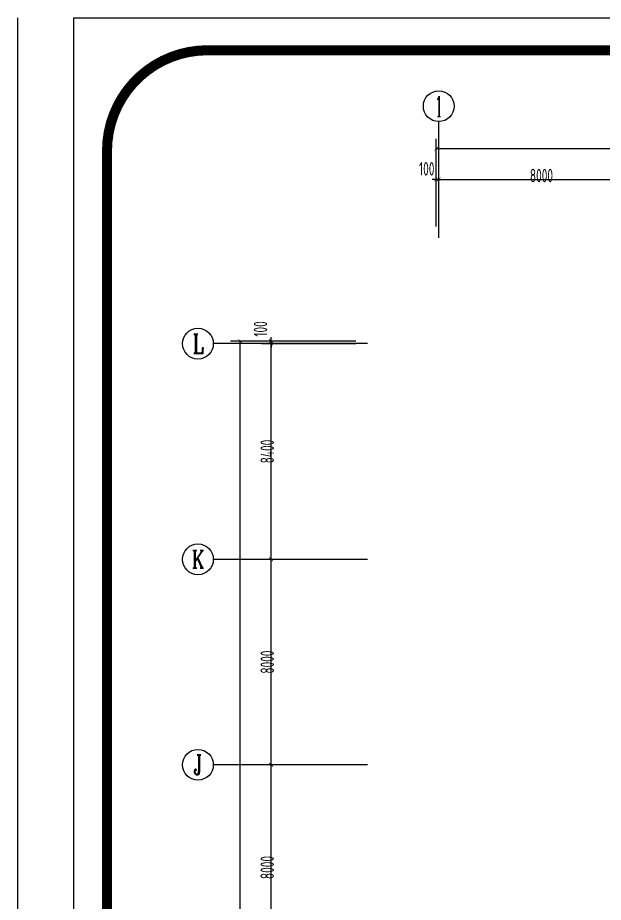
# Model space of a CAD drawing. Header units: inches. Extents: x -584 to 1446124, y -108140 to 99637.
# Drawn here: x 874424 to 897232, y -48732 to -14283 of the extents above; entities that cross this region are included whole.
import ezdxf
from ezdxf.enums import TextEntityAlignment as Align

# ---------------------------------------------------------------- set-up
doc = ezdxf.new("R2010")
doc.units = ezdxf.units.IN
doc.header["$MEASUREMENT"] = 0
for name, color, linetype in [('AXIS', 3, 'Continuous'), ('AXIS_TEXT', 7, 'Continuous'), ('外框', 7, 'Continuous')]:
    doc.layers.add(name, color=color, linetype=linetype)
doc.styles.add('_TCH_AXIS', font='COMPLEX', dxfattribs={"bigfont": 'GBCBIG'})
doc.styles.add('_TCH_DIM_T3', font='TSSDENG', dxfattribs={"width": 0.64, "bigfont": 'TSSDCHN'})
doc.styles.add('COMPLEX', font='stylu.ttf')
doc.dimstyles.new('_TCH_ARCH&&150', dxfattribs={"dimtxt": 525, "dimasz": 150, "dimexe": 375, "dimexo": 450, "dimgap": 150, "dimtad": 1, "dimdec": 0, "dimzin": 0, "dimdsep": 46, "dimtxsty": '_TCH_DIM_T3', "dimblk": 'ARCHTICK', "dimcen": 0.09, "dimclrt": 7, "dimazin": 2, "dimtfac": 1, "dimtdec": 0, "dimtix": 1, "dimtmove": 2, "dimatfit": 3, "dimfxl": 0, "dimtolj": 1, "dimtzin": 0, "dimarcsym": 0})

# ---------------------------------------------------------------- blocks, each defined once
blk = doc.blocks.new('_ArchTick')
at = {"color": 0, "linetype": 'ByBlock', "const_width": 0.15}
blk.add_lwpolyline([(-0.5, -0.5), (0.5, 0.5)], dxfattribs=at)
blk = doc.blocks.new('*D140')
at = {"layer": 'AXIS', "color": 0, "lineweight": -2, "transparency": 16777216}
for p, q in [((887593, -43377), (883918, -43377)), ((884293, -51377), (884293, -43377)), ((887593, -51377), (883918, -51377))]:
    blk.add_line(p, q, dxfattribs=at)
at = {"layer": 'Defpoints', "color": 0, "transparency": 16777216}
for p in [(884293, -43377), (888043, -43377), (888043, -51377)]:
    blk.add_point(p, dxfattribs=at)
at = {"layer": 'AXIS', "color": 0, "lineweight": -2, "transparency": 16777216, "xscale": 150, "yscale": 150, "zscale": 150}
for p, rotation in [((884293, -43377), 90), ((884293, -51377), 270)]:
    blk.add_blockref('_ArchTick', p, dxfattribs=dict(at, rotation=rotation))
at = {"layer": 'AXIS', "color": 7, "transparency": 16777216, "insert": (884143, -47377), "char_height": 525, "attachment_point": 5, "rotation": 90, "style": '_TCH_DIM_T3'}
blk.add_mtext('\\A1;8000', dxfattribs=at)
blk = doc.blocks.new('*D141')
at = {"layer": 'AXIS', "color": 0, "lineweight": -2, "transparency": 16777216}
for p, q in [((887593, -35377), (883918, -35377)), ((884293, -43377), (884293, -35377)), ((887593, -43377), (883918, -43377))]:
    blk.add_line(p, q, dxfattribs=at)
at = {"layer": 'Defpoints', "color": 0, "transparency": 16777216}
for p in [(884293, -35377), (888043, -35377), (888043, -43377)]:
    blk.add_point(p, dxfattribs=at)
at = {"layer": 'AXIS', "color": 0, "lineweight": -2, "transparency": 16777216, "xscale": 150, "yscale": 150, "zscale": 150}
for p, rotation in [((884293, -35377), 90), ((884293, -43377), 270)]:
    blk.add_blockref('_ArchTick', p, dxfattribs=dict(at, rotation=rotation))
at = {"layer": 'AXIS', "color": 7, "transparency": 16777216, "insert": (884143, -39377), "char_height": 525, "attachment_point": 5, "rotation": 90, "style": '_TCH_DIM_T3'}
blk.add_mtext('\\A1;8000', dxfattribs=at)
blk = doc.blocks.new('*D142')
at = {"layer": 'AXIS', "color": 0, "lineweight": -2, "transparency": 16777216}
for p, q in [((887593, -26977), (883918, -26977)), ((884293, -35377), (884293, -26977)), ((887593, -35377), (883918, -35377))]:
    blk.add_line(p, q, dxfattribs=at)
at = {"layer": 'Defpoints', "color": 0, "transparency": 16777216}
for p in [(884293, -26977), (888043, -26977), (888043, -35377)]:
    blk.add_point(p, dxfattribs=at)
at = {"layer": 'AXIS', "color": 0, "lineweight": -2, "transparency": 16777216, "xscale": 150, "yscale": 150, "zscale": 150}
for p, rotation in [((884293, -26977), 90), ((884293, -35377), 270)]:
    blk.add_blockref('_ArchTick', p, dxfattribs=dict(at, rotation=rotation))
at = {"layer": 'AXIS', "color": 7, "transparency": 16777216, "insert": (884143, -31177), "char_height": 525, "attachment_point": 5, "rotation": 90, "style": '_TCH_DIM_T3'}
blk.add_mtext('\\A1;8400', dxfattribs=at)
blk = doc.blocks.new('*D143')
at = {"layer": 'AXIS', "color": 0, "lineweight": -2, "transparency": 16777216}
for p, q in [((884293, -26877), (884293, -26727)), ((887593, -26877), (883918, -26877)), ((887593, -26977), (883918, -26977)), ((884293, -26977), (884293, -26877)), ((884293, -26977), (884293, -27127))]:
    blk.add_line(p, q, dxfattribs=at)
at = {"layer": 'Defpoints', "color": 0, "transparency": 16777216}
for p in [(884293, -26877), (888043, -26877), (888043, -26977)]:
    blk.add_point(p, dxfattribs=at)
at = {"layer": 'AXIS', "color": 0, "lineweight": -2, "transparency": 16777216, "xscale": 150, "yscale": 150, "zscale": 150}
for p, rotation in [((884293, -26877), 270), ((884293, -26977), 90)]:
    blk.add_blockref('_ArchTick', p, dxfattribs=dict(at, rotation=rotation))
at = {"layer": 'AXIS', "color": 7, "transparency": 16777216, "insert": (883881, -26404), "char_height": 525, "attachment_point": 5, "rotation": 90, "style": '_TCH_DIM_T3'}
blk.add_mtext('\\A1;100', dxfattribs=at)
blk = doc.blocks.new('*D144')
at = {"layer": 'AXIS', "color": 0, "lineweight": -2, "transparency": 16777216}
for p, q in [((887593, -26877), (882718, -26877)), ((883093, -100877), (883093, -26877)), ((887593, -100877), (882718, -100877))]:
    blk.add_line(p, q, dxfattribs=at)
at = {"layer": 'Defpoints', "color": 0, "transparency": 16777216}
for p in [(883093, -26877), (888043, -26877), (888043, -100877)]:
    blk.add_point(p, dxfattribs=at)
at = {"layer": 'AXIS', "color": 0, "lineweight": -2, "transparency": 16777216, "xscale": 150, "yscale": 150, "zscale": 150}
for p, rotation in [((883093, -26877), 90), ((883093, -100877), 270)]:
    blk.add_blockref('_ArchTick', p, dxfattribs=dict(at, rotation=rotation))
at = {"layer": 'AXIS', "color": 7, "transparency": 16777216, "insert": (882943, -63877), "char_height": 525, "attachment_point": 5, "rotation": 90, "style": '_TCH_DIM_T3'}
blk.add_mtext('\\A1;74000', dxfattribs=at)
blk = doc.blocks.new('*D145')
at = {"layer": 'AXIS', "color": 0, "lineweight": -2, "transparency": 16777216}
for p, q in [((890723, -22408), (890723, -20205)), ((890823, -22408), (890823, -20205)), ((890723, -20580), (890573, -20580)), ((890723, -20580), (890823, -20580)), ((890823, -20580), (890973, -20580))]:
    blk.add_line(p, q, dxfattribs=at)
at = {"layer": 'Defpoints', "color": 0, "transparency": 16777216}
for p in [(890823, -20580), (890723, -22858), (890823, -22858)]:
    blk.add_point(p, dxfattribs=at)
at = {"layer": 'AXIS', "color": 0, "lineweight": -2, "transparency": 16777216, "xscale": 150, "yscale": 150, "zscale": 150}
blk.add_blockref('_ArchTick', (890723, -20580), dxfattribs=at)
at = {"layer": 'AXIS', "color": 0, "lineweight": -2, "transparency": 16777216, "xscale": 150, "yscale": 150, "zscale": 150, "rotation": 180}
blk.add_blockref('_ArchTick', (890823, -20580), dxfattribs=at)
at = {"layer": 'AXIS', "color": 7, "transparency": 16777216, "insert": (890355, -20168), "char_height": 525, "attachment_point": 5, "style": '_TCH_DIM_T3'}
blk.add_mtext('\\A1;100', dxfattribs=at)
blk = doc.blocks.new('*D146')
at = {"layer": 'AXIS', "color": 0, "lineweight": -2, "transparency": 16777216}
for p, q in [((890823, -22408), (890823, -20205)), ((898823, -22408), (898823, -20205)), ((890823, -20580), (898823, -20580))]:
    blk.add_line(p, q, dxfattribs=at)
at = {"layer": 'Defpoints', "color": 0, "transparency": 16777216}
for p in [(898823, -20580), (890823, -22858), (898823, -22858)]:
    blk.add_point(p, dxfattribs=at)
at = {"layer": 'AXIS', "color": 0, "lineweight": -2, "transparency": 16777216, "xscale": 150, "yscale": 150, "zscale": 150, "rotation": 180}
blk.add_blockref('_ArchTick', (890823, -20580), dxfattribs=at)
at = {"layer": 'AXIS', "color": 0, "lineweight": -2, "transparency": 16777216, "xscale": 150, "yscale": 150, "zscale": 150}
blk.add_blockref('_ArchTick', (898823, -20580), dxfattribs=at)
at = {"layer": 'AXIS', "color": 7, "transparency": 16777216, "insert": (894823, -20430), "char_height": 525, "attachment_point": 5, "style": '_TCH_DIM_T3'}
blk.add_mtext('\\A1;8000', dxfattribs=at)
blk = doc.blocks.new('*D156')
at = {"layer": 'AXIS', "color": 0, "lineweight": -2, "transparency": 16777216}
for p, q in [((890723, -22408), (890723, -19005)), ((971023, -22408), (971023, -19005)), ((890723, -19380), (971023, -19380))]:
    blk.add_line(p, q, dxfattribs=at)
at = {"layer": 'Defpoints', "color": 0, "transparency": 16777216}
for p in [(971023, -19380), (890723, -22858), (971023, -22858)]:
    blk.add_point(p, dxfattribs=at)
at = {"layer": 'AXIS', "color": 0, "lineweight": -2, "transparency": 16777216, "xscale": 150, "yscale": 150, "zscale": 150, "rotation": 180}
blk.add_blockref('_ArchTick', (890723, -19380), dxfattribs=at)
at = {"layer": 'AXIS', "color": 0, "lineweight": -2, "transparency": 16777216, "xscale": 150, "yscale": 150, "zscale": 150}
blk.add_blockref('_ArchTick', (971023, -19380), dxfattribs=at)
at = {"layer": 'AXIS', "color": 7, "transparency": 16777216, "insert": (930873, -19230), "char_height": 525, "attachment_point": 5, "style": '_TCH_DIM_T3'}
blk.add_mtext('\\A1;80300', dxfattribs=at)
blk = doc.blocks.new('_AXISO')
blk.add_circle((0, 0), 0.5)
at = {"layer": 'AXIS_TEXT', "style": 'COMPLEX', "width": 1.041667}
blk.add_attdef('A', text='', height=0.56, dxfattribs=at).set_placement((-0.25, -0.28), (0.25, -0.28), align=Align.FIT)

msp = doc.modelspace()

# ---------------------------------------------------------------- linework, layer by layer
at = {"layer": 'AXIS'}
for p, q in [((890822.9, -22857.8), (890822.9, -18330.2)), ((888043.3, -26976.6), (882043.3, -26976.6)), ((888043.3, -35376.6), (882043.3, -35376.6)), ((888043.3, -43376.6), (882043.3, -43376.6))]:
    msp.add_line(p, q, dxfattribs=at)
at = {"layer": '外框', "lineweight": -2}
for p, q in [((874423.9, -108032), (874423.9, -14282.7)), ((876614.6, -14282.7), (1010552, -14282.7)), ((876614.6, -108139.7), (876614.6, -14282.7))]:
    msp.add_line(p, q, dxfattribs=at)
at = {"layer": '外框', "lineweight": -2, "const_width": 391.5}
msp.add_lwpolyline([(881818.3, -106904.3), (1005149.3, -106904.3, 0.4142136), (1009064.5, -102989), (1009064.5, -19466.2, 0.4142136), (1005149.3, -15550.9), (881818.3, -15550.9, 0.4142136), (877903, -19466.2), (877903, -102989, 0.4142136)], format="xyb", close=True, dxfattribs=at)

# ---------------------------------------------------------------- block references
at = {"layer": 'AXIS'}
ref = msp.add_blockref('_AXISO', (890822.9, -17730.2), dxfattribs=dict(at, xscale=1200, yscale=1200, zscale=1200))
ref.add_attrib('A', '1', dxfattribs={"layer": 'AXIS_TEXT', "height": 794.6, "style": '_TCH_AXIS', "width": 0.8}).set_placement((890686.7, -18127.5), (890959.1, -18127.5), align=Align.FIT)
ref = msp.add_blockref('_AXISO', (881443.3, -26976.6), dxfattribs=dict(at, xscale=1200, yscale=1200, zscale=1200))
ref.add_attrib('A', 'L', dxfattribs={"layer": 'AXIS_TEXT', "height": 729.3, "style": '_TCH_AXIS', "width": 0.8}).set_placement((881234.9, -27341.3), (881651.7, -27341.3), align=Align.FIT)
ref = msp.add_blockref('_AXISO', (881443.3, -35376.6), dxfattribs=dict(at, xscale=1200, yscale=1200, zscale=1200))
ref.add_attrib('A', 'K', dxfattribs={"layer": 'AXIS_TEXT', "height": 680.5, "style": '_TCH_AXIS', "width": 0.8}).set_placement((881197.1, -35716.8), (881689.6, -35716.8), align=Align.FIT)
ref = msp.add_blockref('_AXISO', (881443.3, -43376.6), dxfattribs=dict(at, xscale=1200, yscale=1200, zscale=1200))
ref.add_attrib('A', 'J', dxfattribs={"layer": 'AXIS_TEXT', "height": 774.7, "style": '_TCH_AXIS', "width": 0.8}).set_placement((881281, -43764), (881605.7, -43764), align=Align.FIT)

# ---------------------------------------------------------------- dimensions: what is measured, and where the dimension line sits
for p1, p2, distance, picture, middle in [((890722.9, -22857.8), (971022.9, -22857.8), 3477.6, '*D156', (930872.9, -19230.2)), ((890822.9, -22857.8), (898822.9, -22857.8), 2277.6, '*D146', (894822.9, -20430.2)), ((888043.3, -100876.6), (888043.3, -26876.6), 4950, '*D144', (882943.3, -63876.6)), ((888043.3, -35376.6), (888043.3, -26976.6), 3750, '*D142', (884143.3, -31176.6)), ((888043.3, -43376.6), (888043.3, -35376.6), 3750, '*D141', (884143.3, -39376.6)), ((888043.3, -51376.6), (888043.3, -43376.6), 3750, '*D140', (884143.3, -47376.6))]:
    dim = msp.add_aligned_dim(p1=p1, p2=p2, distance=distance, dimstyle='_TCH_ARCH&&150', dxfattribs=at)
    dim.commit()
    dim.dimension.update_dxf_attribs({"geometry": picture, "text_midpoint": middle})
for base, p1, p2, angle, picture, middle in [((890822.9, -20580.2), (890722.9, -22857.8), (890822.9, -22857.8), 360, '*D145', (890355.1, -20167.7)), ((884293.3, -26876.6), (888043.3, -26976.6), (888043.3, -26876.6), 90, '*D143', (883880.8, -26403.5))]:
    dim = msp.add_linear_dim(base=base, p1=p1, p2=p2, angle=angle, dimstyle='_TCH_ARCH&&150', dxfattribs=at)
    dim.commit()
    dim.dimension.update_dxf_attribs({"geometry": picture, "text_midpoint": middle, "dimtype": 161})

doc.saveas('drawing.dxf')
